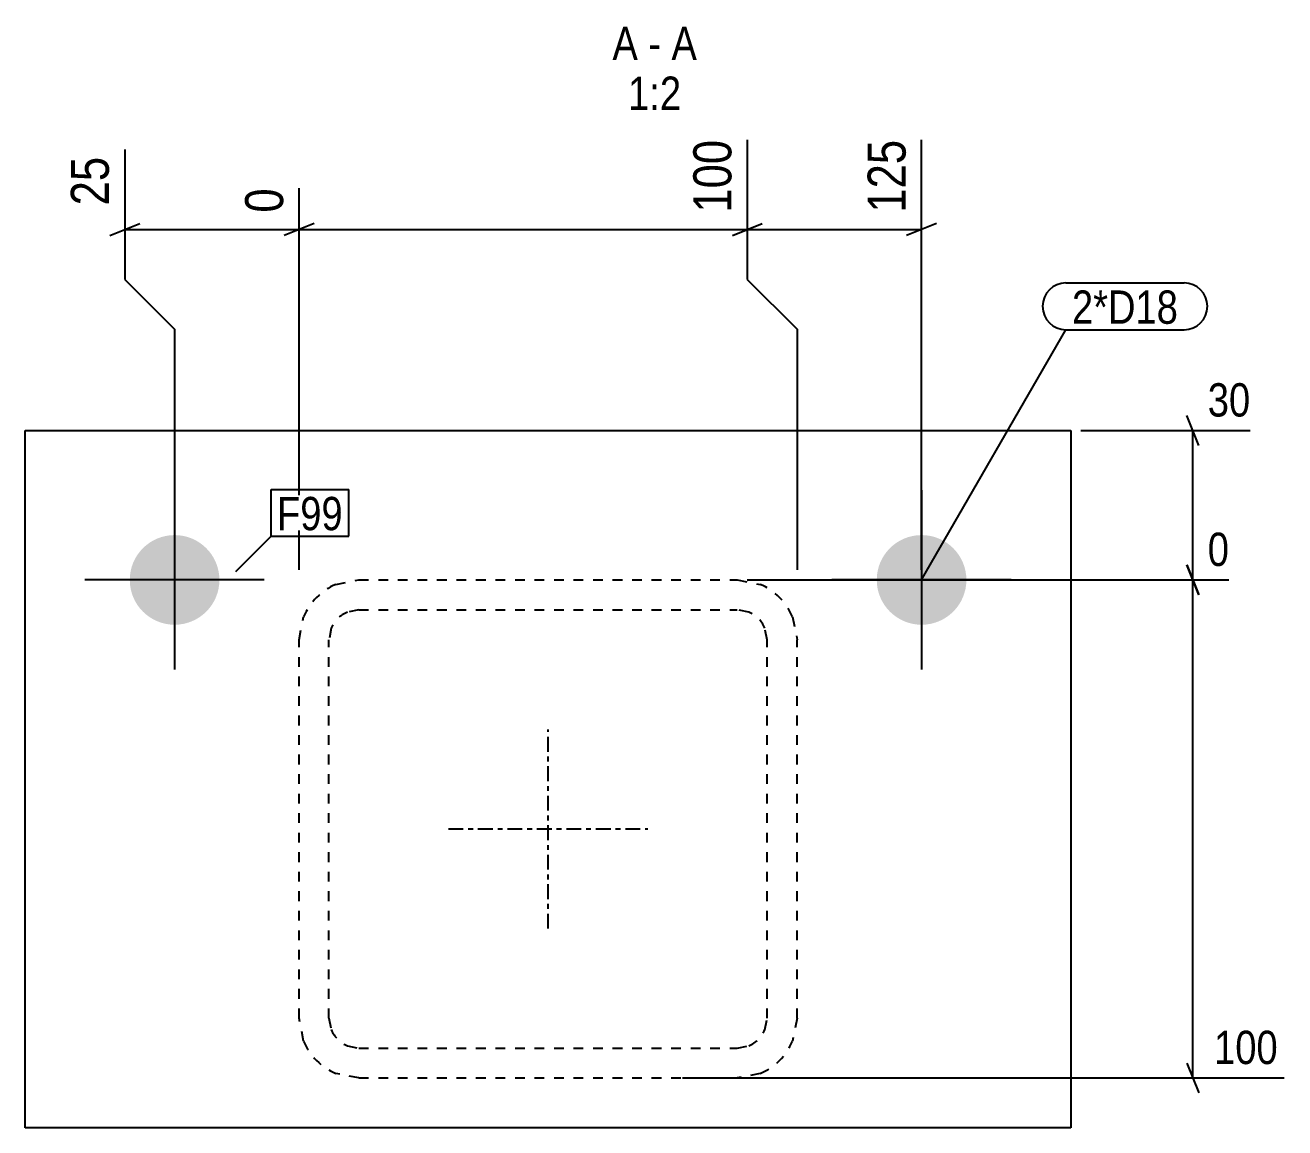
# Model space of a CAD drawing. Header units: millimetres. Extents: x 5 to 26008, y 5 to 1207.
# Drawn here: x 7182.3 to 7435.3, y 4.8 to 226.2 of the extents above; entities that cross this region are included whole.
import ezdxf

# ---------------------------------------------------------------- set-up
doc = ezdxf.new("R2010")
doc.units = ezdxf.units.MM
doc.linetypes.add('DXK_LINE_DOT2', pattern=[3.9198, 1.9599, -1.9599])
doc.linetypes.add('DXK_LINE_DOT3', pattern=[5.9187, 2.979, -0.9799, 0.9799, -0.9799])
for name, color, linetype in [('MÅLSÆTNING', 7, 'Continuous'), ('STÅL', 7, 'Continuous'), ('TEKST', 7, 'Continuous')]:
    doc.layers.add(name, color=color, linetype=linetype)
doc.styles.add('Arial Narrow', font='ARIALN.TTF', dxfattribs={"height": 0.2})

msp = doc.modelspace()

# ---------------------------------------------------------------- hatches: boundary and pattern name
at = {"layer": 'STÅL', "linetype": 'Continuous'}
for points in [[(7221.32, 114.8, -1), (7203.32, 114.8, -1)], [(7371.32, 114.8, -1), (7353.32, 114.8, -1)]]:
    msp.add_hatch(color=96, dxfattribs=at).paths.add_polyline_path(points)

# ---------------------------------------------------------------- linework, layer by layer
at = {"layer": 'MÅLSÆTNING', "color": 7, "linetype": 'Continuous'}
for p, q in [((7327.32, 203.17), (7327.32, 175.14)), ((7327.32, 203.17), (7327.32, 175.14)), ((7362.32, 116.8), (7362.32, 203.17)), ((7202.32, 201.21), (7202.32, 175.14)), ((7237.32, 116.8), (7237.32, 193.42)), ((7237.32, 116.8), (7237.32, 193.42)), ((7199.32, 183.94), (7205.32, 186.34)), ((7202.32, 185.14), (7237.32, 185.14)), ((7240.32, 186.34), (7234.32, 183.94)), ((7240.32, 186.34), (7234.32, 183.94)), ((7237.32, 185.14), (7327.32, 185.14)), ((7324.32, 183.94), (7330.32, 186.34)), ((7324.32, 183.94), (7330.32, 186.34)), ((7327.32, 185.14), (7362.32, 185.14)), ((7365.32, 186.34), (7359.32, 183.94)), ((7202.32, 175.14), (7212.32, 165.14)), ((7327.32, 175.14), (7337.32, 165.14)), ((7327.32, 175.14), (7337.32, 165.14)), ((7212.32, 165.14), (7212.32, 116.8)), ((7337.32, 165.14), (7337.32, 116.8)), ((7337.32, 165.14), (7337.32, 116.8)), ((7417.99, 141.8), (7415.59, 147.8)), ((7394.32, 144.8), (7428.32, 144.8)), ((7416.79, 114.8), (7416.79, 144.8)), ((7415.59, 117.8), (7417.99, 111.8)), ((7417.99, 111.8), (7415.59, 117.8)), ((7327.32, 114.8), (7424.05, 114.8)), ((7327.32, 114.8), (7424.05, 114.8)), ((7416.79, 14.8), (7416.79, 114.8)), ((7415.59, 17.8), (7417.99, 11.8)), ((7314.29, 14.8), (7435.14, 14.8))]:
    msp.add_line(p, q, dxfattribs=at)
at = {"layer": 'STÅL', "color": 2, "linetype": 'Continuous'}
for p, q in [((7182.32, 144.8), (7392.32, 144.8)), ((7182.32, 4.8), (7182.32, 144.8)), ((7392.32, 144.8), (7392.32, 4.8)), ((7392.32, 4.8), (7182.32, 4.8))]:
    msp.add_line(p, q, dxfattribs=at)
at = {"layer": 'STÅL', "color": 96, "linetype": 'Continuous'}
for p, q in [((7212.32, 132.8), (7212.32, 96.8)), ((7362.32, 132.8), (7362.32, 96.8)), ((7230.32, 114.8), (7194.32, 114.8)), ((7380.32, 114.8), (7344.32, 114.8))]:
    msp.add_line(p, q, dxfattribs=at)
at = {"layer": 'STÅL', "color": 7, "linetype": 'DXK_LINE_DOT2'}
for p, q in [((7244.73, 113.89), (7249.32, 114.8)), ((7249.32, 114.8), (7325.32, 114.8)), ((7325.32, 114.8), (7329.91, 113.89)), ((7249.32, 108.8), (7247.02, 108.34)), ((7249.32, 108.8), (7325.32, 108.8)), ((7327.61, 108.34), (7325.32, 108.8)), ((7237.32, 102.8), (7238.23, 107.39)), ((7336.4, 107.39), (7337.32, 102.8)), ((7243.78, 105.1), (7243.32, 102.8)), ((7331.32, 102.8), (7330.86, 105.1)), ((7237.32, 26.8), (7237.32, 102.8)), ((7243.32, 26.8), (7243.32, 102.8)), ((7331.32, 26.8), (7331.32, 102.8)), ((7337.32, 26.8), (7337.32, 102.8)), ((7238.23, 22.21), (7237.32, 26.8)), ((7243.32, 26.8), (7243.78, 24.5)), ((7330.86, 24.5), (7331.32, 26.8)), ((7337.32, 26.8), (7336.4, 22.21)), ((7247.02, 21.26), (7249.32, 20.8)), ((7249.32, 20.8), (7325.32, 20.8)), ((7325.32, 20.8), (7327.61, 21.26)), ((7249.32, 14.8), (7244.73, 15.71)), ((7329.91, 15.71), (7325.32, 14.8)), ((7249.32, 14.8), (7325.32, 14.8))]:
    msp.add_line(p, q, dxfattribs=at)
at = {"layer": 'STÅL', "color": 7, "linetype": 'DXK_LINE_DOT3'}
for p, q in [((7287.32, 44.8), (7287.32, 84.8)), ((7267.32, 64.8), (7307.32, 64.8))]:
    msp.add_line(p, q, dxfattribs=at)
at = {"layer": 'STÅL', "color": 7, "linetype": 'DXK_LINE_DOT2'}
for centre, radius, start, end in [((7249.32, 102.8), 12, 112.5, 157.5), ((7325.32, 102.8), 12, 22.5, 67.5), ((7249.32, 102.8), 6, 112.5, 157.5), ((7325.32, 102.8), 6, 22.5, 67.5), ((7249.32, 26.8), 6, 202.5, 247.5), ((7325.32, 26.8), 6, 292.5, 337.5), ((7249.32, 26.8), 12, 202.5, 247.5), ((7325.32, 26.8), 12, 292.5, 337.5)]:
    msp.add_arc(centre, radius, start, end, dxfattribs=at)

# ---------------------------------------------------------------- wipeouts: each hides what was drawn before it
at = {"color": 0, "linetype": 'Continuous'}
for points, layer in [([(7200.72, 201.35), (7189.52, 201.35), (7189.52, 188.4), (7200.72, 188.4)], 'MÅLSÆTNING'), ([(7435.26, 16.2), (7435.26, 26), (7419.66, 26), (7419.66, 16.2)], 'MÅLSÆTNING'), ([(7305.35, 219.17), (7305.35, 226.17), (7300.24, 226.17), (7300.24, 219.17)], 'TEKST'), ([(7310, 219.17), (7310, 226.17), (7307.45, 226.17), (7307.45, 219.17)], 'TEKST'), ([(7317.21, 219.17), (7317.21, 226.17), (7312.1, 226.17), (7312.1, 219.17)], 'TEKST'), ([(7314.06, 209.17), (7314.06, 216.17), (7303.39, 216.17), (7303.39, 209.17)], 'TEKST')]:
    msp.add_wipeout(points, dxfattribs=at).dxf.layer = layer
at = {"color": 0}
msp.add_wipeout([(7413.83, 166.23), (7413.83, 173.23), (7392.52, 173.23), (7392.52, 166.23)], dxfattribs=at).dxf.layer = 'TEKST'

# ---------------------------------------------------------------- next in the draw order: texts
at = {"layer": 'MÅLSÆTNING', "color": 3, "linetype": 'Continuous', "style": 'Arial Narrow'}
msp.add_text('25', height=7.635, rotation=90.0002, dxfattribs=at).set_placement((7199.12, 190))
msp.add_text('100', height=6.681, dxfattribs=at).set_placement((7421.06, 17.6))
at = {"layer": 'TEKST', "color": 3, "linetype": 'Continuous', "style": 'Arial Narrow'}
for s, height, p in [('A', 6.68, (7300.24, 219.17)), ('A', 6.68, (7312.1, 219.17)), ('-', 6.68, (7307.45, 219.17)), ('1:2', 6.681, (7303.39, 209.17))]:
    msp.add_text(s, height=height, dxfattribs=at).set_placement(p)

# ---------------------------------------------------------------- next in the draw order: wipeouts: each hides what was drawn before it
at = {"color": 0, "linetype": 'Continuous'}
for points in [[(7325.72, 204.77), (7314.52, 204.77), (7314.52, 186.94), (7325.72, 186.94)], [(7360.72, 204.77), (7349.52, 204.77), (7349.52, 186.94), (7360.72, 186.94)], [(7235.72, 195.02), (7224.52, 195.02), (7224.52, 186.94), (7235.72, 186.94)], [(7429.72, 146.2), (7429.72, 156), (7418.39, 156), (7418.39, 146.2)], [(7425.45, 116.2), (7425.45, 126), (7418.39, 126), (7418.39, 116.2)]]:
    msp.add_wipeout(points, dxfattribs=at).dxf.layer = 'MÅLSÆTNING'
at = {"color": 0}
for points in [[(7413.83, 166.23), (7413.83, 173.23), (7392.52, 173.23), (7392.52, 166.23)], [(7246.1, 124.78), (7246.1, 131.78), (7232.88, 131.78), (7232.88, 124.78)]]:
    msp.add_wipeout(points, dxfattribs=at).dxf.layer = 'TEKST'

# ---------------------------------------------------------------- next in the draw order: linework, layer by layer
at = {"layer": 'TEKST', "color": 7, "linetype": 'Continuous'}
for p, q in [((7391.32, 174.43), (7415.03, 174.43)), ((7362.32, 114.8), (7391.32, 165.03)), ((7391.32, 165.03), (7415.03, 165.03))]:
    msp.add_line(p, q, dxfattribs=at)
for centre, start, end in [((7391.32, 169.73), 90, 270), ((7415.03, 169.73), 270, 90)]:
    msp.add_arc(centre, 4.7, start, end, dxfattribs=at)

# ---------------------------------------------------------------- next in the draw order: texts
at = {"layer": 'MÅLSÆTNING', "color": 3, "linetype": 'Continuous', "style": 'Arial Narrow'}
for s, height, p in [('100', 7.635, (7324.12, 188.54)), ('125', 7.635, (7359.12, 188.54)), ('0', 7.64, (7234.12, 188.54))]:
    msp.add_text(s, height=height, rotation=90.0002, dxfattribs=at).set_placement(p)
for s, height, p in [('30', 6.681, (7419.79, 147.6)), ('0', 6.68, (7419.79, 117.6))]:
    msp.add_text(s, height=height, dxfattribs=at).set_placement(p)
at = {"layer": 'TEKST', "color": 3, "style": 'Arial Narrow'}
msp.add_text('2*D18', height=6.681, dxfattribs=at).set_placement((7392.52, 166.23))

# ---------------------------------------------------------------- next in the draw order: wipeouts: each hides what was drawn before it
at = {"color": 0}
msp.add_wipeout([(7246.1, 124.78), (7246.1, 131.78), (7232.88, 131.78), (7232.88, 124.78)], dxfattribs=at).dxf.layer = 'TEKST'

# ---------------------------------------------------------------- next in the draw order: linework, layer by layer
at = {"layer": 'TEKST', "color": 7, "linetype": 'Continuous'}
for p, q in [((7231.68, 132.98), (7247.3, 132.98)), ((7231.68, 123.58), (7231.68, 132.98)), ((7247.3, 123.58), (7247.3, 132.98)), ((7224.61, 116.51), (7231.68, 123.58)), ((7231.68, 123.58), (7247.3, 123.58))]:
    msp.add_line(p, q, dxfattribs=at)

# ---------------------------------------------------------------- next in the draw order: texts
at = {"layer": 'TEKST', "color": 3, "style": 'Arial Narrow'}
msp.add_text('F99', height=6.681, dxfattribs=at).set_placement((7232.88, 124.78))

doc.saveas('drawing.dxf')
